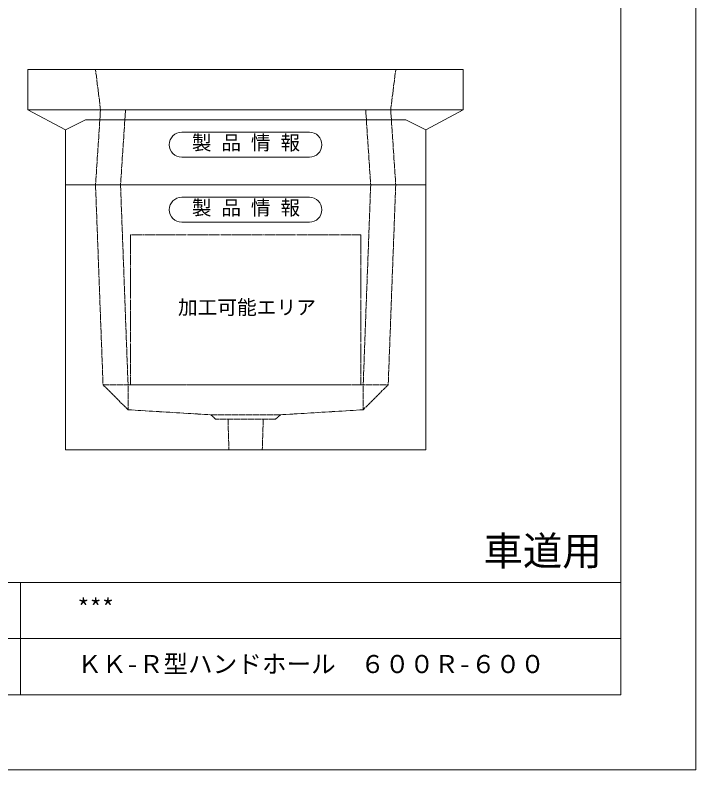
# Model space of a CAD drawing. Units: millimetres, scale not verified. Extents: x -2228 to 2228, y -1575 to 1575.
# Drawn here: x 867 to 2228, y -1575 to -66 of the extents above; entities that cross this region are included whole.
import ezdxf
from ezdxf.enums import TextEntityAlignment as Align

# ---------------------------------------------------------------- set-up
doc = ezdxf.new("R2010")
doc.units = ezdxf.units.MM
doc.header["$LTSCALE"] = 10
doc.linetypes.add('LONG_DASHED1', pattern=[7, 6, -1])
doc.linetypes.add('LONG_DOUBLE_CHAIN', pattern=[21.8, 18, -1, 0.6, -0.6, 0.6, -1])
for name, color, linetype, lineweight in [('0-0_D-TTL', 7, 'Continuous', 9), ('0-1_Defpoints', 7, 'Continuous', 9), ('0-2_D-TTL-FRAM1', 134, 'Continuous', 9), ('0-3_D-TTL-TXT', 7, 'Continuous', 9), ('0-7_D-STR', 7, 'LONG_DASHED1', 9), ('0-8_D-STR-STR1', 7, 'Continuous', 9), ('0-9_D-STR-STR5', 1, 'LONG_DOUBLE_CHAIN', 9)]:
    doc.layers.add(name, color=color, linetype=linetype, lineweight=lineweight)
doc.styles.add('ＭＳ ゴシック', font='')
doc.styles.get('ＭＳ ゴシック').set_extended_font_data('MS Gothic')

# ---------------------------------------------------------------- blocks, each defined once
blk = doc.blocks.new('A$C4DE05FD1')
at = {"layer": '0-0_D-TTL', "color": 134}
for p in [(57400, 38000), (2000, 2000)]:
    blk.add_line(p, (57400, 2000), dxfattribs=at)
at = {"layer": '0-1_Defpoints', "color": 134}
for p in [(59400, 42000), (0, 0)]:
    blk.add_line(p, (59400, 0), dxfattribs=at)
at = {"layer": '0-2_D-TTL-FRAM1'}
for p, q in [((19400, 5000), (57400, 5000)), ((41400, 5000), (41400, 2000)), ((32400, 3500), (57400, 3500))]:
    blk.add_line(p, q, dxfattribs=at)
blk = doc.blocks.new('A$C4A6C5A6A')
at = {"layer": '0-8_D-STR-STR1'}
for p, q in [((-1275, 0), (1275, 0)), ((-1275, -500), (1275, -500))]:
    blk.add_line(p, q, dxfattribs=at)
for centre, start, end in [((-1275, -250), 90, 270), ((1275, -250), 270, 90)]:
    blk.add_arc(centre, 250, start, end, dxfattribs=at)
at = {"layer": '0-8_D-STR-STR1', "style": 'ＭＳ ゴシック'}
blk.add_text('製 品 情 報', height=288.6, dxfattribs=at).set_placement((-1074.8, -441.3), align=Align.BOTTOM_LEFT)
blk = doc.blocks.new('A$C48AF7916')
at = {"layer": '0-7_D-STR', "linetype": 'Continuous'}
for p, q in [((-4350, 2300), (4350, 2300)), ((-4350, 1500), (-4350, 2300)), ((4350, 2300), (4350, 1500)), ((-4350, 1500), (4350, 1500)), ((-3600, 1100), (-4350, 1500)), ((3600, 1100), (4350, 1500)), ((-3600, 1100), (-3200, 1300)), ((-3200, 1300), (3200, 1300)), ((3600, 1100), (3200, 1300)), ((-3600, 0), (-3600, 1100)), ((3600, 1100), (3600, 0)), ((-3600, 0), (3600, 0))]:
    blk.add_line(p, q, dxfattribs=at)
at = {"layer": '0-7_D-STR'}
for p, q in [((-3000, 2300), (-2900, 1500)), ((3000, 2300), (2900, 1500)), ((-2900, 1500), (-3000, 0)), ((-2400, 1500), (-2500, 0)), ((2400, 1500), (2500, 0)), ((2900, 1500), (3000, 0))]:
    blk.add_line(p, q, dxfattribs=at)
at = {"layer": '0-8_D-STR-STR1'}
blk.add_blockref('A$C4A6C5A6A', (0, 1050), dxfattribs=at)
blk = doc.blocks.new('A$C431E1A9A')
at = {"layer": '0-7_D-STR', "linetype": 'Continuous'}
for p, q in [((-3600, -5300), (-3600, 0)), ((-3600, 0), (3600, 0)), ((3600, -5300), (3600, 0)), ((-3600, -5300), (3600, -5300))]:
    blk.add_line(p, q, dxfattribs=at)
at = {"layer": '0-7_D-STR'}
for p, q in [((-3000, 0), (-2850, -4000)), ((-2500, 0), (-2350, -4000)), ((2500, 0), (2350, -4000)), ((3000, 0), (2850, -4000)), ((-2350, -4500), (-2850, -4000)), ((-2850, -4000), (2850, -4000)), ((-2350, -4500), (-2350, -4000)), ((2350, -4500), (2850, -4000)), ((2350, -4500), (2350, -4000)), ((-2350, -4500), (-700, -4600)), ((2350, -4500), (700, -4600)), ((700, -4600), (-700, -4600)), ((-600, -4690), (-700, -4600)), ((600, -4690), (700, -4600)), ((600, -4690), (-600, -4690)), ((-333, -5300), (-352, -4690)), ((333, -5300), (352, -4690))]:
    blk.add_line(p, q, dxfattribs=at)
at = {"layer": '0-9_D-STR-STR5'}
for p, q in [((2300, -1000), (2300, -4000)), ((2300, -4000), (-2300, -4000))]:
    blk.add_line(p, q, dxfattribs=at)
blk.add_lwpolyline([(2300, -1000), (-2300, -1000), (-2300, -4000)], dxfattribs=at)
at = {"layer": '0-8_D-STR-STR1'}
blk.add_blockref('A$C4A6C5A6A', (0, -250), dxfattribs=at)

msp = doc.modelspace()

# ---------------------------------------------------------------- block references
at = {"layer": '0-0_D-TTL', "xscale": 0.075, "yscale": 0.075}
msp.add_blockref('A$C4DE05FD1', (-2227.5, -1575), dxfattribs=at)
at = {"layer": '0-7_D-STR', "xscale": 0.1, "yscale": 0.1}
for name in ['A$C48AF7916', 'A$C431E1A9A']:
    msp.add_blockref(name, (1327.5, -405), dxfattribs=at)

# ---------------------------------------------------------------- texts
at = {"layer": '0-3_D-TTL-TXT', "style": 'ＭＳ ゴシック'}
for s, height, p in [('車道用', 57.73, (1802.96, -1183.22)), ('***', 36.07, (990.99, -1279.65)), ('ＫＫ-Ｒ型ハンドホール\u3000６００Ｒ-６００', 36.07, (990.99, -1392.15))]:
    msp.add_text(s, height=height, dxfattribs=at).set_placement(p, align=Align.BOTTOM_LEFT)
at = {"layer": '0-9_D-STR-STR5', "style": 'ＭＳ ゴシック'}
msp.add_text('加工可能エリア', height=28.89, dxfattribs=at).set_placement((1192.16, -673.23), align=Align.BOTTOM_LEFT)

doc.saveas('drawing.dxf')
